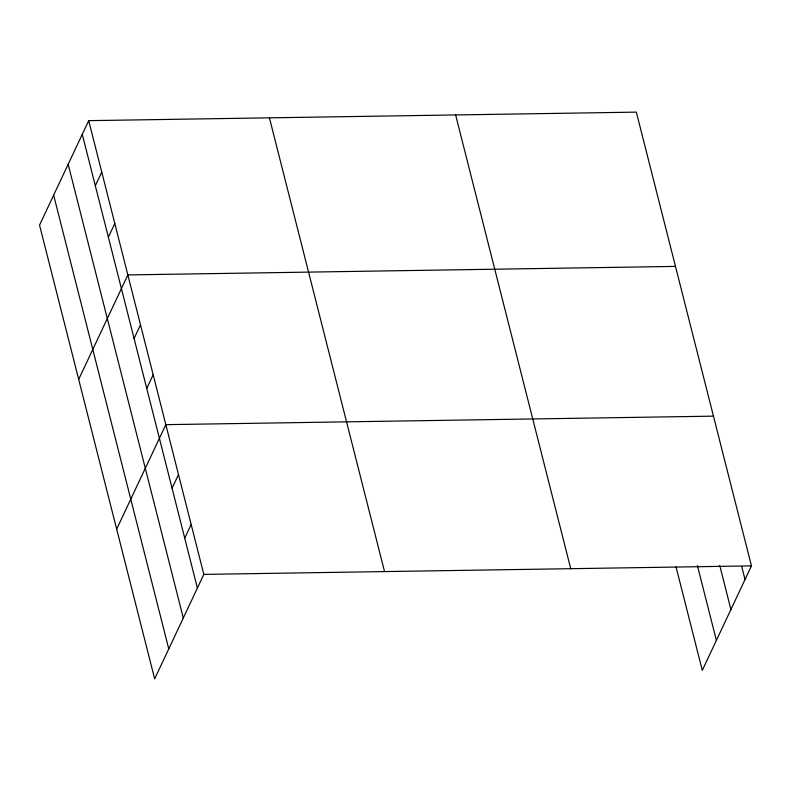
<?xml version="1.0" encoding="UTF-8"?>
<svg xmlns="http://www.w3.org/2000/svg" width="791" height="791" viewBox="0 0 791 791"><rect width="100%" height="100%" fill="white"/><g stroke="black" fill="none" stroke-linecap="round" stroke-linejoin="round"><path stroke-width="1.19" d="M88.711 120.647L39.55 225.119L154.66 678.866L203.821 574.395L88.711 120.647L636.34 112.134L751.45 565.881L702.289 670.353L676.058 566.969M95.325 185.747L101.762 172.072M108.367 237.171L114.804 223.497M78.685 379.393L127.855 274.922L675.474 266.409M134.075 338.499L140.511 324.834M146.74 388.411L153.177 374.746M116.672 529.13L165.833 424.658L713.462 416.145M172.062 488.235L178.499 474.57M184.728 538.147L191.165 524.482M203.821 574.395L751.45 565.881M741.701 566.475L745.013 579.556M719.761 565.545L730.914 609.515M697.395 565.525L716.389 640.394M455.616 114.942L570.736 568.689M269.424 117.839L384.545 571.586M82.274 134.322L197.394 588.059M68.174 164.281L183.294 618.028M53.65 195.159L168.76 648.897"/></g></svg>
